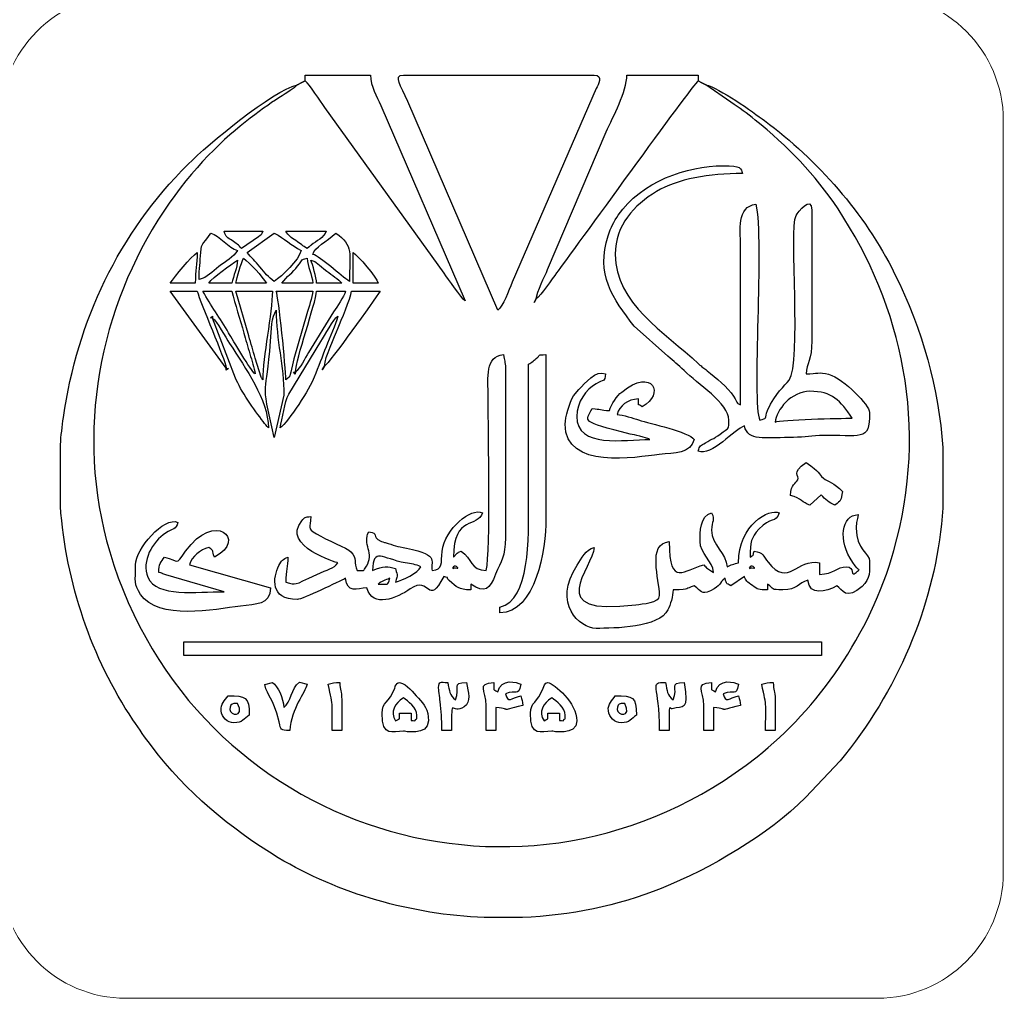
# Model space of a CAD drawing. Header units: millimetres. Extents: x -591 to 604, y 170 to 320.
# Drawn here: x 555.55 to 604.37, y 170.47 to 219.02 of the extents above; entities that cross this region are included whole.
import ezdxf

# ---------------------------------------------------------------- set-up
doc = ezdxf.new("R2010")
doc.units = ezdxf.units.MM
doc.header["$MEASUREMENT"] = 0
doc.layers.add('Layer 1', color=7, linetype='Continuous')

msp = doc.modelspace()

# ---------------------------------------------------------------- linework, layer by layer
at = {"layer": 'Layer 1', "color": 250, "lineweight": 18}
msp.add_open_spline([(560.8292, 220.2725), (560.8292, 220.2725), (598.1166, 220.2725), (598.1166, 220.2725), (601.5625, 220.2725), (604.3729, 217.4621), (604.3729, 214.0162), (604.3729, 214.0162), (604.3729, 176.7288), (604.3729, 176.7288), (604.3729, 173.2829), (601.5625, 170.4725), (598.1166, 170.4725), (598.1166, 170.4725), (560.8292, 170.4725), (560.8292, 170.4725), (557.3833, 170.4725), (554.5729, 173.2829), (554.5729, 176.7288), (554.5729, 176.7288), (554.5729, 214.0162), (554.5729, 214.0162), (554.5729, 217.4621), (557.3833, 220.2725), (560.8292, 220.2725)], degree=3, knots=[0, 0, 0, 0, 0.125, 0.125, 0.125, 0.25, 0.25, 0.25, 0.375, 0.375, 0.375, 0.5, 0.5, 0.5, 0.625, 0.625, 0.625, 0.75, 0.75, 0.75, 0.875, 0.875, 0.875, 1, 1, 1, 1], dxfattribs=at)
at = {"layer": 'Layer 1', "color": 240}
for points, knots in [([(589.6086, 215.7875), (589.6086, 215.7875), (590.8517, 214.927), (590.8517, 214.927), (591.3052, 214.6247), (591.6274, 214.3902), (592.0645, 214.0364), (593.6564, 212.7483), (595.0343, 211.3385), (596.1687, 209.6301), (599.3679, 204.8115), (600.6842, 198.8305), (598.9401, 192.6866), (597.7464, 188.4813), (595.1604, 184.838), (592.15, 182.4562), (580.7688, 173.4512), (564.1576, 178.6985), (560.0269, 192.6121), (558.256, 198.577), (559.5464, 204.754), (562.7008, 209.5151), (565.585, 213.8681), (569.0318, 215.3707), (569.3371, 215.7875), (568.0893, 215.4968), (564.9263, 212.8586), (563.9108, 211.8432), (560.4588, 208.3916), (558.4269, 204.1153), (557.7241, 199.2881), (557.6586, 198.8392), (557.6096, 198.3872), (557.5759, 197.9331), (557.5759, 197.9331), (557.5759, 194.8858), (557.5759, 194.8858), (557.8508, 191.0946), (559.1288, 187.3401), (561.171, 184.2897), (561.5116, 183.781), (561.7595, 183.4306), (562.1237, 182.9477), (563.7836, 180.7463), (566.0312, 178.86), (568.3861, 177.4489), (571.4029, 175.6412), (574.9899, 174.6299), (578.6087, 174.4793), (578.6087, 174.4793), (580.5016, 174.4793), (580.5016, 174.4793), (582.8773, 174.5787), (585.2263, 175.0554), (587.3957, 175.9271), (589.8467, 176.9121), (592.6903, 178.581), (594.5588, 180.4297), (594.5588, 180.4297), (596.2738, 182.2528), (596.2738, 182.2528), (596.4527, 182.4643), (596.6271, 182.6916), (596.781, 182.8928), (599.5437, 186.5041), (601.0745, 190.5925), (601.3699, 194.7787), (601.3699, 194.7787), (601.3699, 197.7939), (601.3699, 197.7939), (601.1652, 200.7065), (600.3689, 203.6224), (598.9794, 206.4167), (597.4627, 209.4669), (595.1818, 212.0047), (592.5182, 214.0118), (591.9522, 214.4384), (590.263, 215.6351), (589.6086, 215.7875)], [0, 0, 0, 0, 0.0384615, 0.0384615, 0.0384615, 0.0769231, 0.0769231, 0.0769231, 0.1153846, 0.1153846, 0.1153846, 0.1538462, 0.1538462, 0.1538462, 0.1923077, 0.1923077, 0.1923077, 0.2307692, 0.2307692, 0.2307692, 0.2692308, 0.2692308, 0.2692308, 0.3076923, 0.3076923, 0.3076923, 0.3461538, 0.3461538, 0.3461538, 0.3846154, 0.3846154, 0.3846154, 0.4230769, 0.4230769, 0.4230769, 0.4615385, 0.4615385, 0.4615385, 0.5, 0.5, 0.5, 0.5384615, 0.5384615, 0.5384615, 0.5769231, 0.5769231, 0.5769231, 0.6153846, 0.6153846, 0.6153846, 0.6538462, 0.6538462, 0.6538462, 0.6923077, 0.6923077, 0.6923077, 0.7307692, 0.7307692, 0.7307692, 0.7692308, 0.7692308, 0.7692308, 0.8076923, 0.8076923, 0.8076923, 0.8461538, 0.8461538, 0.8461538, 0.8846154, 0.8846154, 0.8846154, 0.9230769, 0.9230769, 0.9230769, 0.9615385, 0.9615385, 0.9615385, 1, 1, 1, 1]), ([(569.5283, 215.8831), (569.5283, 215.8831), (569.3371, 215.7875), (569.3371, 215.7875), (569.3371, 215.7875), (569.5283, 215.8831), (569.5283, 215.8831)], [0, 0, 0, 0, 0.5, 0.5, 0.5, 1, 1, 1, 1]), ([(569.7196, 215.9787), (569.7196, 215.9787), (569.5283, 215.8831), (569.5283, 215.8831), (569.5283, 215.8831), (569.7196, 215.9787), (569.7196, 215.9787)], [0, 0, 0, 0, 0.5, 0.5, 0.5, 1, 1, 1, 1]), ([(569.7196, 215.9787), (569.9502, 215.8096), (570.4702, 214.9777), (570.7027, 214.667), (570.7027, 214.667), (576.6232, 206.4356), (576.6232, 206.4356), (576.7936, 206.1854), (577.4925, 205.1977), (577.6561, 205.078), (577.6561, 205.078), (573.4753, 214.7622), (573.4753, 214.7622), (573.2812, 215.2163), (572.9706, 215.7037), (572.9706, 216.2656), (572.9706, 216.2656), (569.7196, 216.2656), (569.7196, 216.2656), (569.7196, 216.2656), (569.7196, 215.9787), (569.7196, 215.9787)], [0, 0, 0, 0, 0.1428571, 0.1428571, 0.1428571, 0.2857143, 0.2857143, 0.2857143, 0.4285714, 0.4285714, 0.4285714, 0.5714286, 0.5714286, 0.5714286, 0.7142857, 0.7142857, 0.7142857, 0.8571429, 0.8571429, 0.8571429, 1, 1, 1, 1]), ([(579.2816, 204.5999), (579.5687, 204.8104), (579.8157, 205.5724), (579.9919, 205.9932), (579.9919, 205.9932), (584.1667, 215.5944), (584.1667, 215.5944), (584.2563, 215.7854), (584.5591, 216.2656), (584.0625, 216.2656), (584.0625, 216.2656), (574.5963, 216.2656), (574.5963, 216.2656), (574.0735, 216.2656), (574.4796, 215.7359), (574.8138, 214.9534), (574.8138, 214.9534), (579.2816, 204.5999), (579.2816, 204.5999)], [0, 0, 0, 0, 0.1666667, 0.1666667, 0.1666667, 0.3333333, 0.3333333, 0.3333333, 0.5, 0.5, 0.5, 0.6666667, 0.6666667, 0.6666667, 0.8333333, 0.8333333, 0.8333333, 1, 1, 1, 1]), ([(581.194, 205.1736), (581.4156, 205.322), (581.9902, 206.1717), (582.205, 206.4575), (582.9037, 207.3873), (588.9305, 215.7622), (589.2261, 215.9787), (589.2261, 215.9787), (589.2261, 216.2656), (589.2261, 216.2656), (589.2261, 216.2656), (585.6881, 216.2656), (585.6881, 216.2656), (585.6881, 215.4549), (584.9991, 214.202), (584.669, 213.46), (584.669, 213.46), (581.7541, 206.6215), (581.7541, 206.6215), (581.6212, 206.2995), (581.224, 205.5346), (581.194, 205.1736)], [0, 0, 0, 0, 0.1428571, 0.1428571, 0.1428571, 0.2857143, 0.2857143, 0.2857143, 0.4285714, 0.4285714, 0.4285714, 0.5714286, 0.5714286, 0.5714286, 0.7142857, 0.7142857, 0.7142857, 0.8571429, 0.8571429, 0.8571429, 1, 1, 1, 1]), ([(589.4174, 215.8831), (589.4174, 215.8831), (589.2261, 215.9787), (589.2261, 215.9787), (589.2261, 215.9787), (589.4174, 215.8831), (589.4174, 215.8831)], [0, 0, 0, 0, 0.5, 0.5, 0.5, 1, 1, 1, 1]), ([(589.6086, 215.7875), (589.6086, 215.7875), (589.4174, 215.8831), (589.4174, 215.8831), (589.4174, 215.8831), (589.6086, 215.7875), (589.6086, 215.7875)], [0, 0, 0, 0, 0.5, 0.5, 0.5, 1, 1, 1, 1]), ([(590.756, 199.1495), (590.756, 198.686), (590.741, 198.7803), (590.4767, 198.5682), (590.0403, 198.2179), (589.934, 198.2425), (589.5834, 198.0272), (589.3701, 197.8963), (589.2963, 197.8824), (589.2261, 197.6195), (589.8836, 197.3155), (591.0517, 198.7373), (591.5209, 198.8626), (591.7028, 198.0823), (592.5482, 198.2929), (593.7205, 198.2886), (594.3836, 198.2862), (594.7131, 198.3716), (595.2471, 198.3877), (597.3328, 198.4501), (597.7364, 198.0229), (597.7364, 199.5319), (597.7364, 199.889), (596.4728, 201.2026), (595.7039, 201.4268), (595.2175, 201.5686), (595.1521, 201.4443), (594.5808, 201.4443), (594.6242, 201.9662), (594.8677, 202.1736), (594.8677, 203.07), (594.8677, 203.07), (594.8677, 209.5721), (594.8677, 209.5721), (594.8677, 210.3439), (594.1635, 209.4628), (594.0864, 209.3017), (593.7469, 208.5923), (594.363, 201.9926), (593.7411, 201.1368), (593.5056, 200.8128), (593.0721, 200.5596), (592.6739, 199.622), (592.502, 199.2171), (592.6838, 199.2558), (592.286, 199.1495), (591.8744, 200.0073), (592.5002, 208.1185), (592.0947, 209.8589), (591.1349, 209.7791), (591.3294, 208.4296), (591.3297, 207.9466), (591.3297, 207.9466), (591.3297, 199.9144), (591.3297, 199.9144), (591.1248, 199.9971), (591.2418, 199.9253), (590.9842, 200.3339), (590.6935, 200.7949), (590.0948, 201.2529), (589.6746, 201.606), (589.4811, 201.7687), (589.4428, 201.7644), (589.2492, 201.9456), (587.5456, 203.5403), (585.1144, 204.921), (585.1144, 207.3728), (585.1144, 208.8435), (586.0426, 209.8092), (587.1611, 210.4897), (588.2008, 211.1222), (589.7764, 211.389), (591.4254, 211.389), (591.3568, 211.6456), (591.3755, 211.7715), (590.4692, 211.7715), (588.6711, 211.7715), (586.3887, 210.9647), (585.2651, 209.3259), (585.0345, 208.9895), (584.9036, 208.7163), (584.763, 208.2981), (584.1295, 206.4133), (584.9884, 205.1585), (586.055, 203.8192), (586.055, 203.8192), (587.7202, 202.329), (587.7202, 202.329), (588.0266, 202.0369), (588.2293, 201.9192), (588.5322, 201.6111), (589.1708, 200.962), (590.756, 199.9869), (590.756, 199.1495)], [0, 0, 0, 0, 0.0322581, 0.0322581, 0.0322581, 0.0645161, 0.0645161, 0.0645161, 0.0967742, 0.0967742, 0.0967742, 0.1290323, 0.1290323, 0.1290323, 0.1612903, 0.1612903, 0.1612903, 0.1935484, 0.1935484, 0.1935484, 0.2258065, 0.2258065, 0.2258065, 0.2580645, 0.2580645, 0.2580645, 0.2903226, 0.2903226, 0.2903226, 0.3225806, 0.3225806, 0.3225806, 0.3548387, 0.3548387, 0.3548387, 0.3870968, 0.3870968, 0.3870968, 0.4193548, 0.4193548, 0.4193548, 0.4516129, 0.4516129, 0.4516129, 0.483871, 0.483871, 0.483871, 0.516129, 0.516129, 0.516129, 0.5483871, 0.5483871, 0.5483871, 0.5806452, 0.5806452, 0.5806452, 0.6129032, 0.6129032, 0.6129032, 0.6451613, 0.6451613, 0.6451613, 0.6774194, 0.6774194, 0.6774194, 0.7096774, 0.7096774, 0.7096774, 0.7419355, 0.7419355, 0.7419355, 0.7741935, 0.7741935, 0.7741935, 0.8064516, 0.8064516, 0.8064516, 0.8387097, 0.8387097, 0.8387097, 0.8709677, 0.8709677, 0.8709677, 0.9032258, 0.9032258, 0.9032258, 0.9354839, 0.9354839, 0.9354839, 0.9677419, 0.9677419, 0.9677419, 1, 1, 1, 1]), ([(566.5642, 207.6597), (566.5642, 207.6597), (567.414, 208.2442), (567.414, 208.2442), (567.5573, 208.3789), (567.5375, 208.3037), (567.616, 208.5203), (567.616, 208.5203), (565.7036, 208.5203), (565.7036, 208.5203), (565.7884, 208.2024), (565.8634, 208.2212), (566.0983, 208.0546), (566.2777, 207.9275), (566.4404, 207.8285), (566.5642, 207.6597)], [0, 0, 0, 0, 0.2, 0.2, 0.2, 0.4, 0.4, 0.4, 0.6, 0.6, 0.6, 0.8, 0.8, 0.8, 1, 1, 1, 1]), ([(569.8152, 207.6597), (569.8152, 207.6597), (569.9179, 207.7482), (569.9179, 207.7482), (569.9328, 207.7606), (570.0014, 207.8186), (570.022, 207.8355), (570.2782, 208.0437), (570.6527, 208.1922), (570.7714, 208.5203), (570.7714, 208.5203), (568.7634, 208.5203), (568.7634, 208.5203), (568.9153, 208.2935), (569.0178, 208.2195), (569.2594, 208.0602), (569.4908, 207.9077), (569.6163, 207.7928), (569.8152, 207.6597)], [0, 0, 0, 0, 0.1666667, 0.1666667, 0.1666667, 0.3333333, 0.3333333, 0.3333333, 0.5, 0.5, 0.5, 0.6666667, 0.6666667, 0.6666667, 0.8333333, 0.8333333, 0.8333333, 1, 1, 1, 1]), ([(564.4605, 206.1298), (564.8675, 206.2246), (565.1042, 206.5187), (565.4437, 206.7721), (565.7833, 207.0254), (566.1565, 207.2409), (566.3729, 207.5641), (565.9133, 207.6869), (565.4937, 208.302), (565.0343, 208.4246), (564.5788, 207.7447), (564.603, 208.0277), (564.5524, 207.4723), (564.5083, 206.9869), (564.4605, 206.6771), (564.4605, 206.1298)], [0, 0, 0, 0, 0.2, 0.2, 0.2, 0.4, 0.4, 0.4, 0.6, 0.6, 0.6, 0.8, 0.8, 0.8, 1, 1, 1, 1]), ([(566.8511, 207.4685), (567.0452, 207.1785), (567.2475, 207.0596), (567.48, 206.7588), (567.7187, 206.4499), (567.887, 206.2368), (568.1897, 206.0342), (568.5705, 206.2891), (569.401, 207.0875), (569.5283, 207.5641), (569.0099, 207.8384), (568.7081, 208.1505), (568.1897, 208.4246), (568.1897, 208.4246), (566.8511, 207.4685), (566.8511, 207.4685)], [0, 0, 0, 0, 0.2, 0.2, 0.2, 0.4, 0.4, 0.4, 0.6, 0.6, 0.6, 0.8, 0.8, 0.8, 1, 1, 1, 1]), ([(570.1021, 207.3728), (570.4744, 207.2734), (571.5168, 206.3035), (571.9188, 206.0342), (571.9188, 207.4135), (572.1347, 207.832), (571.2495, 208.4246), (570.7571, 207.9967), (570.2, 207.7394), (570.1021, 207.3728)], [0, 0, 0, 0, 0.3333333, 0.3333333, 0.3333333, 0.6666667, 0.6666667, 0.6666667, 1, 1, 1, 1]), ([(563.0263, 205.9386), (563.0263, 205.9386), (564.2693, 205.9386), (564.2693, 205.9386), (564.2693, 206.6073), (564.3649, 206.8528), (564.3649, 207.4685), (564.0453, 207.2546), (563.2566, 206.2827), (563.0263, 205.9386)], [0, 0, 0, 0, 0.3333333, 0.3333333, 0.3333333, 0.6666667, 0.6666667, 0.6666667, 1, 1, 1, 1]), ([(564.9386, 205.9386), (564.9386, 205.9386), (566.086, 205.9386), (566.086, 205.9386), (566.1702, 206.2995), (566.3438, 206.7367), (566.3729, 207.086), (566.0141, 206.8458), (565.1593, 206.2679), (564.9386, 205.9386)], [0, 0, 0, 0, 0.3333333, 0.3333333, 0.3333333, 0.6666667, 0.6666667, 0.6666667, 1, 1, 1, 1]), ([(566.2773, 205.9386), (566.2773, 205.9386), (567.8072, 205.9386), (567.8072, 205.9386), (567.5827, 206.2737), (566.9956, 206.9568), (566.6598, 207.1816), (566.5315, 206.9145), (566.353, 206.2634), (566.2773, 205.9386)], [0, 0, 0, 0, 0.3333333, 0.3333333, 0.3333333, 0.6666667, 0.6666667, 0.6666667, 1, 1, 1, 1]), ([(568.5722, 205.9386), (568.5722, 205.9386), (570.1021, 205.9386), (570.1021, 205.9386), (570.0607, 206.4354), (569.853, 206.7277), (569.8152, 207.1816), (569.4852, 207.0935), (569.6474, 207.1722), (569.3506, 206.7857), (569.105, 206.466), (568.8007, 206.2798), (568.5722, 205.9386)], [0, 0, 0, 0, 0.25, 0.25, 0.25, 0.5, 0.5, 0.5, 0.75, 0.75, 0.75, 1, 1, 1, 1]), ([(570.2934, 205.9386), (570.2934, 205.9386), (571.5363, 205.9386), (571.5363, 205.9386), (571.3888, 206.1402), (571.0334, 206.3614), (570.7979, 206.5388), (570.3521, 206.8747), (570.3151, 207.0037), (570.0065, 207.086), (570.0967, 206.8979), (570.2714, 206.2025), (570.2934, 205.9386)], [0, 0, 0, 0, 0.25, 0.25, 0.25, 0.5, 0.5, 0.5, 0.75, 0.75, 0.75, 1, 1, 1, 1]), ([(572.1101, 205.9386), (572.1101, 205.9386), (573.3531, 205.9386), (573.3531, 205.9386), (573.268, 206.2573), (572.3319, 207.306), (572.1101, 207.4685), (572.1101, 207.4685), (572.1101, 205.9386), (572.1101, 205.9386)], [0, 0, 0, 0, 0.3333333, 0.3333333, 0.3333333, 0.6666667, 0.6666667, 0.6666667, 1, 1, 1, 1]), ([(565.7992, 201.7313), (565.7584, 202.2214), (564.5091, 204.9372), (564.3649, 205.556), (564.3649, 205.556), (563.0263, 205.556), (563.0263, 205.556), (563.0263, 205.556), (565.7992, 201.7313), (565.7992, 201.7313)], [0, 0, 0, 0, 0.3333333, 0.3333333, 0.3333333, 0.6666667, 0.6666667, 0.6666667, 1, 1, 1, 1]), ([(567.2335, 201.4443), (567.2082, 201.748), (567.0728, 202.113), (566.9799, 202.4338), (566.8716, 202.8078), (566.7684, 203.1603), (566.6806, 203.4731), (566.4825, 204.1783), (566.2441, 204.8774), (566.086, 205.556), (566.086, 205.556), (564.6518, 205.556), (564.6518, 205.556), (565.0382, 204.8256), (565.4935, 204.2096), (565.9257, 203.4833), (566.131, 203.1382), (567.0357, 201.5892), (567.2335, 201.4443)], [0, 0, 0, 0, 0.1666667, 0.1666667, 0.1666667, 0.3333333, 0.3333333, 0.3333333, 0.5, 0.5, 0.5, 0.6666667, 0.6666667, 0.6666667, 0.8333333, 0.8333333, 0.8333333, 1, 1, 1, 1]), ([(567.616, 201.1576), (567.616, 202.2683), (568.094, 204.4569), (568.094, 205.556), (568.094, 205.556), (566.2773, 205.556), (566.2773, 205.556), (566.2773, 205.556), (566.9259, 203.3361), (566.9259, 203.3361), (567.041, 202.9262), (567.1295, 202.6169), (567.2447, 202.2206), (567.2447, 202.2206), (567.5462, 201.2789), (567.5462, 201.2789), (567.5544, 201.2624), (567.574, 201.231), (567.5808, 201.218), (567.5877, 201.2049), (567.6026, 201.1766), (567.616, 201.1576)], [0, 0, 0, 0, 0.1428571, 0.1428571, 0.1428571, 0.2857143, 0.2857143, 0.2857143, 0.4285714, 0.4285714, 0.4285714, 0.5714286, 0.5714286, 0.5714286, 0.7142857, 0.7142857, 0.7142857, 0.8571429, 0.8571429, 0.8571429, 1, 1, 1, 1]), ([(568.7634, 201.1576), (569.0617, 201.376), (568.9147, 201.2874), (569.1666, 202.1886), (569.1666, 202.1886), (569.8039, 204.4198), (569.8039, 204.4198), (569.8985, 204.7439), (570.0748, 205.229), (570.1021, 205.556), (570.1021, 205.556), (568.2853, 205.556), (568.2853, 205.556), (568.4034, 205.31), (568.7634, 201.713), (568.7634, 201.1576)], [0, 0, 0, 0, 0.2, 0.2, 0.2, 0.4, 0.4, 0.4, 0.6, 0.6, 0.6, 0.8, 0.8, 0.8, 1, 1, 1, 1]), ([(569.2415, 201.5399), (569.4759, 201.7117), (569.7085, 202.2235), (569.8923, 202.5148), (569.8923, 202.5148), (571.1353, 204.5228), (571.1353, 204.5228), (571.319, 204.8145), (571.6399, 205.2278), (571.7276, 205.556), (571.7276, 205.556), (570.2934, 205.556), (570.2934, 205.556), (570.2408, 204.924), (569.2553, 202.1594), (569.2415, 201.5399)], [0, 0, 0, 0, 0.2, 0.2, 0.2, 0.4, 0.4, 0.4, 0.6, 0.6, 0.6, 0.8, 0.8, 0.8, 1, 1, 1, 1]), ([(570.6758, 201.8269), (570.9455, 202.0074), (573.1224, 205.0687), (573.4489, 205.556), (573.4489, 205.556), (572.0145, 205.556), (572.0145, 205.556), (571.982, 205.1663), (571.5025, 204.085), (571.3589, 203.7256), (571.1777, 203.2723), (570.7144, 202.2902), (570.6758, 201.8269)], [0, 0, 0, 0, 0.25, 0.25, 0.25, 0.5, 0.5, 0.5, 0.75, 0.75, 0.75, 1, 1, 1, 1]), ([(581.194, 205.1736), (581.194, 205.1736), (581.084, 204.9872), (581.084, 204.9872), (581.084, 204.9872), (581.194, 205.1736), (581.194, 205.1736)], [0, 0, 0, 0, 0.5, 0.5, 0.5, 1, 1, 1, 1]), ([(568.1897, 198.2889), (568.1897, 198.2889), (568.6678, 200.3925), (568.6678, 200.3925), (568.6678, 201.8315), (568.2853, 203.1305), (568.2853, 204.5999), (568.0604, 204.2761), (568.0395, 203.6323), (568.0018, 203.0666), (567.8087, 200.1816), (567.4616, 201.4142), (568.1897, 198.2889)], [0, 0, 0, 0, 0.25, 0.25, 0.25, 0.5, 0.5, 0.5, 0.75, 0.75, 0.75, 1, 1, 1, 1]), ([(565.1299, 204.2174), (565.1299, 204.2174), (565.1299, 204.313), (565.1299, 204.313), (565.1299, 204.313), (565.0183, 204.2333), (565.0183, 204.2333), (565.0183, 204.2333), (565.1299, 204.2174), (565.1299, 204.2174)], [0, 0, 0, 0, 0.3333333, 0.3333333, 0.3333333, 0.6666667, 0.6666667, 0.6666667, 1, 1, 1, 1]), ([(565.1299, 204.2174), (565.1299, 204.2174), (566.2624, 201.2383), (566.2624, 201.2383), (566.5034, 200.6315), (567.2056, 199.6434), (567.6415, 199.0793), (567.7354, 198.9581), (567.8182, 198.8644), (567.9028, 198.767), (567.8711, 200.1936), (566.7738, 201.7132), (565.9717, 202.9556), (565.772, 203.2649), (565.3592, 204.0493), (565.1299, 204.2174)], [0, 0, 0, 0, 0.2, 0.2, 0.2, 0.4, 0.4, 0.4, 0.6, 0.6, 0.6, 0.8, 0.8, 0.8, 1, 1, 1, 1]), ([(568.4766, 198.767), (568.908, 199.0832), (569.949, 200.7167), (570.1707, 201.2802), (570.3823, 201.8177), (570.5751, 202.2804), (570.7603, 202.7942), (570.9314, 203.2696), (571.2384, 203.8549), (571.3451, 204.313), (571.1153, 204.1446), (570.7035, 203.361), (570.5033, 203.0513), (570.5033, 203.0513), (568.9045, 200.4426), (568.9045, 200.4426), (568.7073, 200.027), (568.5882, 199.2466), (568.4766, 198.767)], [0, 0, 0, 0, 0.1666667, 0.1666667, 0.1666667, 0.3333333, 0.3333333, 0.3333333, 0.5, 0.5, 0.5, 0.6666667, 0.6666667, 0.6666667, 0.8333333, 0.8333333, 0.8333333, 1, 1, 1, 1]), ([(578.7079, 191.6911), (577.9415, 191.7081), (577.9967, 192.2912), (577.4649, 192.6473), (577.2908, 192.6007), (577.368, 192.6274), (577.2703, 192.5549), (577.2703, 192.5549), (577.0824, 192.3605), (577.0824, 192.3605), (577.0824, 194.4652), (578.3095, 193.7842), (578.5167, 194.5597), (577.9532, 194.8202), (576.6608, 193.7889), (576.5219, 192.6339), (576.4537, 192.0663), (576.5842, 191.7371), (576.0306, 191.6911), (575.8678, 192.0852), (576.5304, 192.461), (574.7472, 192.7982), (574.2762, 192.8871), (574.1148, 192.9497), (573.6886, 193.0783), (573.6835, 193.0798), (573.4815, 193.1421), (573.4709, 193.1475), (572.9776, 193.3959), (573.4345, 193.5423), (572.8752, 193.6035), (572.5476, 193.0205), (573.1822, 192.5368), (572.7604, 191.9039), (572.5796, 191.6326), (572.7126, 191.7002), (572.3014, 191.6911), (572.1134, 192.0829), (572.3213, 192.295), (571.9914, 192.6241), (571.805, 192.8101), (570.7862, 193.2026), (570.2917, 193.5086), (569.767, 193.8335), (569.9931, 193.7706), (570.0065, 194.3685), (569.6827, 194.3415), (569.732, 194.3611), (569.5562, 194.1493), (568.5183, 192.8975), (571.3183, 192.0757), (571.3451, 192.0736), (571.1359, 191.7879), (570.849, 191.752), (570.2959, 191.4971), (569.0547, 190.9253), (569.3505, 190.9806), (568.7634, 191.1174), (568.7634, 191.6979), (568.8591, 191.8835), (568.8591, 192.3605), (568.6293, 192.2389), (568.5504, 192.2046), (568.4199, 191.9387), (568.1249, 191.3373), (567.9608, 190.2567), (569.3371, 190.2567), (569.5748, 190.2567), (571.4251, 191.1485), (571.7276, 191.3085), (571.7894, 190.5655), (572.3026, 190.7908), (572.7794, 190.8304), (573.0551, 189.798), (574.2936, 190.3298), (574.9396, 190.779), (575.9524, 191.4832), (575.7728, 189.8329), (576.6043, 191.4041), (576.9728, 191.2708), (576.6263, 191.422), (576.8777, 191.1994), (577.2487, 190.8709), (577.3321, 190.7348), (577.943, 190.7348), (577.943, 190.7348), (577.943, 191.0216), (577.943, 191.0216), (578.6633, 190.5391), (578.8714, 190.7447), (579.1736, 191.5121), (579.4347, 192.1752), (579.6641, 192.3724), (579.6641, 193.3166), (579.6641, 193.3166), (579.6641, 201.7313), (579.6641, 201.7313), (579.6641, 202.061), (579.5934, 202.1015), (579.5685, 202.4006), (578.6403, 202.3234), (578.8034, 201.2883), (578.8035, 200.2969), (578.8037, 198.4505), (578.9429, 192.6997), (578.7079, 191.6911)], [0, 0, 0, 0, 0.0285714, 0.0285714, 0.0285714, 0.0571429, 0.0571429, 0.0571429, 0.0857143, 0.0857143, 0.0857143, 0.1142857, 0.1142857, 0.1142857, 0.1428571, 0.1428571, 0.1428571, 0.1714286, 0.1714286, 0.1714286, 0.2, 0.2, 0.2, 0.2285714, 0.2285714, 0.2285714, 0.2571429, 0.2571429, 0.2571429, 0.2857143, 0.2857143, 0.2857143, 0.3142857, 0.3142857, 0.3142857, 0.3428571, 0.3428571, 0.3428571, 0.3714286, 0.3714286, 0.3714286, 0.4, 0.4, 0.4, 0.4285714, 0.4285714, 0.4285714, 0.4571429, 0.4571429, 0.4571429, 0.4857143, 0.4857143, 0.4857143, 0.5142857, 0.5142857, 0.5142857, 0.5428571, 0.5428571, 0.5428571, 0.5714286, 0.5714286, 0.5714286, 0.6, 0.6, 0.6, 0.6285714, 0.6285714, 0.6285714, 0.6571429, 0.6571429, 0.6571429, 0.6857143, 0.6857143, 0.6857143, 0.7142857, 0.7142857, 0.7142857, 0.7428571, 0.7428571, 0.7428571, 0.7714286, 0.7714286, 0.7714286, 0.8, 0.8, 0.8, 0.8285714, 0.8285714, 0.8285714, 0.8571429, 0.8571429, 0.8571429, 0.8857143, 0.8857143, 0.8857143, 0.9142857, 0.9142857, 0.9142857, 0.9428571, 0.9428571, 0.9428571, 0.9714286, 0.9714286, 0.9714286, 1, 1, 1, 1]), ([(580.8115, 201.9225), (580.8115, 199.6913), (580.8115, 197.4602), (580.8115, 195.2291), (580.8115, 193.2472), (580.8967, 190.2283), (579.3773, 189.8742), (579.3773, 189.8742), (579.3773, 189.5873), (579.3773, 189.5873), (581.1528, 189.5873), (581.6721, 192.7273), (581.6721, 194.2728), (581.6721, 194.2728), (581.6721, 202.4006), (581.6721, 202.4006), (581.2106, 202.3903), (581.4296, 202.3958), (581.1936, 202.2096), (581.1918, 202.2082), (581.114, 202.1342), (581.0396, 202.077), (580.9344, 201.9959), (580.8946, 201.978), (580.8115, 201.9225)], [0, 0, 0, 0, 0.125, 0.125, 0.125, 0.25, 0.25, 0.25, 0.375, 0.375, 0.375, 0.5, 0.5, 0.5, 0.625, 0.625, 0.625, 0.75, 0.75, 0.75, 0.875, 0.875, 0.875, 1, 1, 1, 1]), ([(565.7992, 201.7313), (565.7992, 201.7313), (565.7992, 201.6357), (565.7992, 201.6357), (565.7992, 201.6357), (565.9108, 201.7154), (565.9108, 201.7154), (565.9108, 201.7154), (565.7992, 201.7313), (565.7992, 201.7313)], [0, 0, 0, 0, 0.3333333, 0.3333333, 0.3333333, 0.6666667, 0.6666667, 0.6666667, 1, 1, 1, 1]), ([(570.6758, 201.8269), (570.6758, 201.8269), (570.5658, 201.6403), (570.5658, 201.6403), (570.5658, 201.6403), (570.6758, 201.8269), (570.6758, 201.8269)], [0, 0, 0, 0, 0.5, 0.5, 0.5, 1, 1, 1, 1]), ([(582.6282, 198.9582), (582.6282, 196.6664), (586.1497, 197.32), (587.2968, 197.4452), (588.0581, 197.5285), (588.8474, 197.4916), (589.0349, 198.1932), (588.7614, 198.5665), (586.8438, 198.9844), (586.2736, 199.1612), (586.0211, 199.2396), (585.499, 199.4123), (585.21, 199.4363), (585.3231, 199.86), (585.7195, 200.1892), (586.2618, 200.2013), (586.2989, 199.7572), (586.1594, 200.0341), (586.4532, 199.8187), (587.5952, 200.4232), (586.9828, 201.7947), (585.4383, 200.5468), (585.2055, 200.359), (584.9006, 199.9412), (584.8277, 199.6275), (584.347, 199.6275), (584.3995, 199.7136), (583.967, 199.7232), (583.6232, 199.0736), (583.3384, 199.101), (585.8576, 198.4583), (585.9947, 198.4234), (586.1153, 198.4107), (586.3368, 198.3638), (586.3368, 198.3638), (586.772, 198.2252), (586.772, 198.2252), (586.7861, 198.2191), (586.8155, 198.206), (586.8357, 198.1932), (585.541, 198.1932), (583.202, 197.7294), (583.202, 199.3407), (583.202, 200.0393), (583.6729, 200.6754), (584.1635, 200.961), (584.5371, 201.1785), (584.5898, 201.0188), (584.6363, 201.4443), (584.149, 201.6698), (583.6167, 200.9689), (583.305, 200.6721), (583.305, 200.6721), (583.0456, 200.3578), (583.0456, 200.3578), (582.8266, 200.0085), (582.6282, 199.2962), (582.6282, 198.9582)], [0, 0, 0, 0, 0.0526316, 0.0526316, 0.0526316, 0.1052632, 0.1052632, 0.1052632, 0.1578947, 0.1578947, 0.1578947, 0.2105263, 0.2105263, 0.2105263, 0.2631579, 0.2631579, 0.2631579, 0.3157895, 0.3157895, 0.3157895, 0.3684211, 0.3684211, 0.3684211, 0.4210526, 0.4210526, 0.4210526, 0.4736842, 0.4736842, 0.4736842, 0.5263158, 0.5263158, 0.5263158, 0.5789474, 0.5789474, 0.5789474, 0.6315789, 0.6315789, 0.6315789, 0.6842105, 0.6842105, 0.6842105, 0.7368421, 0.7368421, 0.7368421, 0.7894737, 0.7894737, 0.7894737, 0.8421053, 0.8421053, 0.8421053, 0.8947368, 0.8947368, 0.8947368, 0.9473684, 0.9473684, 0.9473684, 1, 1, 1, 1]), ([(569.2415, 201.5399), (569.2415, 201.5399), (569.1459, 201.5399), (569.1459, 201.5399), (569.1459, 201.5399), (569.2256, 201.4285), (569.2256, 201.4285), (569.2256, 201.4285), (569.2415, 201.5399), (569.2415, 201.5399)], [0, 0, 0, 0, 0.3333333, 0.3333333, 0.3333333, 0.6666667, 0.6666667, 0.6666667, 1, 1, 1, 1]), ([(593.0509, 199.0538), (593.1003, 199.6482), (593.842, 200.5839), (594.772, 200.5839), (595.8821, 200.5839), (596.2813, 200.1327), (596.8757, 199.245), (596.2883, 199.245), (593.3239, 199.185), (593.0509, 199.0538)], [0, 0, 0, 0, 0.3333333, 0.3333333, 0.3333333, 0.6666667, 0.6666667, 0.6666667, 1, 1, 1, 1]), ([(593.8158, 195.4203), (594.3692, 195.2913), (594.3856, 195.0453), (594.772, 194.9422), (594.772, 194.9422), (595.3279, 195.4389), (595.3279, 195.4389), (595.5553, 195.2381), (595.7063, 195.0245), (596.0151, 194.9422), (596.3416, 195.1608), (596.2955, 195.1736), (596.3975, 195.6115), (595.9742, 196.0577), (595.666, 196.087), (595.4402, 196.2797), (595.1635, 196.5154), (595.3261, 196.5467), (594.5808, 197.0458), (593.7874, 196.5145), (594.2959, 196.4234), (594.1733, 196.1833), (594.0814, 196.0038), (593.8287, 195.9937), (593.8158, 195.4203)], [0, 0, 0, 0, 0.125, 0.125, 0.125, 0.25, 0.25, 0.25, 0.375, 0.375, 0.375, 0.5, 0.5, 0.5, 0.625, 0.625, 0.625, 0.75, 0.75, 0.75, 0.875, 0.875, 0.875, 1, 1, 1, 1]), ([(561.305, 191.978), (561.305, 191.1362), (561.2014, 191.0412), (561.5558, 190.5075), (562.4185, 189.2086), (565.2465, 189.7564), (566.5099, 189.9285), (567.3067, 190.037), (567.9792, 189.971), (567.9985, 190.8304), (567.9985, 190.8304), (563.9825, 191.978), (563.9825, 191.978), (564.0923, 192.3894), (564.5289, 192.7291), (564.9386, 192.8385), (565.2545, 192.6071), (565.0459, 192.7344), (565.2255, 192.3605), (566.8735, 193.2325), (565.215, 194.6894), (563.7908, 192.6476), (563.2581, 191.8841), (563.4999, 192.1833), (562.7393, 192.3605), (562.5649, 192.0998), (562.4624, 192.0409), (562.4524, 191.5955), (562.8074, 191.5127), (562.4825, 191.5742), (562.8092, 191.474), (562.8092, 191.474), (565.7036, 190.6392), (565.7036, 190.6392), (564.3306, 190.6392), (562.3525, 190.359), (561.9227, 191.3551), (561.5769, 192.1563), (562.1529, 193.1319), (562.7935, 193.5492), (563.1471, 193.7795), (563.3113, 193.7166), (563.4088, 194.0816), (562.7211, 194.3996), (561.305, 192.7441), (561.305, 191.978)], [0, 0, 0, 0, 0.0666667, 0.0666667, 0.0666667, 0.1333333, 0.1333333, 0.1333333, 0.2, 0.2, 0.2, 0.2666667, 0.2666667, 0.2666667, 0.3333333, 0.3333333, 0.3333333, 0.4, 0.4, 0.4, 0.4666667, 0.4666667, 0.4666667, 0.5333333, 0.5333333, 0.5333333, 0.6, 0.6, 0.6, 0.6666667, 0.6666667, 0.6666667, 0.7333333, 0.7333333, 0.7333333, 0.8, 0.8, 0.8, 0.8666667, 0.8666667, 0.8666667, 0.9333333, 0.9333333, 0.9333333, 1, 1, 1, 1]), ([(591.2341, 192.0736), (591.0024, 192.0195), (590.8504, 191.9735), (590.6604, 191.8822), (590.646, 192.5271), (589.8954, 192.9548), (589.8954, 193.6991), (589.8954, 194.1648), (590.0863, 194.1618), (589.8954, 194.5597), (589.3028, 194.4014), (589.3217, 193.5991), (589.3217, 193.1254), (589.3217, 192.5293), (589.9427, 192.1779), (589.9911, 191.5955), (589.9911, 191.5955), (589.6465, 191.8246), (589.6465, 191.8246), (589.5916, 191.8789), (589.5328, 191.9591), (589.5129, 191.978), (588.5468, 191.7529), (587.7918, 190.7775), (587.7918, 193.1254), (586.6788, 193.0328), (587.3136, 191.2626), (587.3136, 190.4479), (587.3136, 190.0866), (586.4448, 190.037), (586.1382, 189.9979), (581.403, 189.3935), (584.0402, 191.8301), (584.0625, 192.8385), (583.6234, 192.7213), (583.4473, 192.3122), (583.2193, 191.9607), (581.9805, 190.0518), (583.3493, 188.8224), (584.1582, 188.8224), (585.0625, 188.8224), (587.2994, 188.8567), (587.7281, 189.7467), (587.8469, 189.9933), (587.9759, 190.4148), (587.9831, 190.7348), (588.9693, 190.7348), (588.4844, 190.7978), (589.0349, 190.9262), (589.4143, 190.672), (589.3516, 190.4626), (589.8336, 190.6888), (590.4119, 190.9606), (590.2173, 191.0539), (590.5648, 191.3085), (590.654, 190.9745), (590.6012, 191.0938), (590.8517, 190.9262), (590.8517, 190.9262), (591.5209, 191.4041), (591.5209, 191.4041), (591.5758, 191.1989), (591.6691, 191.1244), (591.9215, 190.9441), (592.1955, 190.7482), (592.222, 190.7348), (592.6684, 190.7348), (592.6684, 190.7348), (592.6684, 191.0216), (592.6684, 191.0216), (593.0529, 190.7641), (592.7845, 190.7348), (593.4334, 190.7348), (594.1491, 190.7348), (594.1733, 191.0786), (594.6764, 191.2129), (594.7429, 190.4141), (595.5678, 190.6389), (596.1107, 190.9262), (596.3869, 190.7411), (596.5791, 190.1879), (597.3725, 190.9073), (597.7844, 191.2806), (597.7364, 191.6878), (597.7364, 192.1692), (597.7364, 192.5071), (597.0669, 192.7414), (597.0669, 193.7948), (597.0669, 194.1244), (597.1376, 194.1649), (597.1625, 194.4641), (596.3277, 194.4454), (596.1544, 193.1916), (596.9, 192.09), (597.2509, 191.5714), (597.3133, 191.8283), (597.0623, 191.5982), (596.7621, 191.3232), (597.0231, 191.8822), (596.5888, 191.8822), (596.1106, 191.8822), (595.9549, 191.5155), (595.2501, 191.4999), (595.2501, 191.4999), (595.2501, 192.0736), (595.2501, 192.0736), (594.1377, 192.3327), (593.7266, 190.8206), (592.6966, 192.1017), (592.4448, 192.4152), (592.4767, 192.6076), (591.9991, 192.6473), (591.9322, 192.3677), (592.0114, 192.5095), (591.8078, 192.3605), (591.8078, 193.1375), (591.8541, 193.3033), (592.2455, 193.7396), (592.8218, 194.3826), (593.094, 194.0046), (593.2421, 194.5597), (592.7656, 194.78), (591.2341, 193.9768), (591.2341, 192.0736)], [0, 0, 0, 0, 0.0243902, 0.0243902, 0.0243902, 0.0487805, 0.0487805, 0.0487805, 0.0731707, 0.0731707, 0.0731707, 0.097561, 0.097561, 0.097561, 0.1219512, 0.1219512, 0.1219512, 0.1463415, 0.1463415, 0.1463415, 0.1707317, 0.1707317, 0.1707317, 0.195122, 0.195122, 0.195122, 0.2195122, 0.2195122, 0.2195122, 0.2439024, 0.2439024, 0.2439024, 0.2682927, 0.2682927, 0.2682927, 0.2926829, 0.2926829, 0.2926829, 0.3170732, 0.3170732, 0.3170732, 0.3414634, 0.3414634, 0.3414634, 0.3658537, 0.3658537, 0.3658537, 0.3902439, 0.3902439, 0.3902439, 0.4146341, 0.4146341, 0.4146341, 0.4390244, 0.4390244, 0.4390244, 0.4634146, 0.4634146, 0.4634146, 0.4878049, 0.4878049, 0.4878049, 0.5121951, 0.5121951, 0.5121951, 0.5365854, 0.5365854, 0.5365854, 0.5609756, 0.5609756, 0.5609756, 0.5853659, 0.5853659, 0.5853659, 0.6097561, 0.6097561, 0.6097561, 0.6341463, 0.6341463, 0.6341463, 0.6585366, 0.6585366, 0.6585366, 0.6829268, 0.6829268, 0.6829268, 0.7073171, 0.7073171, 0.7073171, 0.7317073, 0.7317073, 0.7317073, 0.7560976, 0.7560976, 0.7560976, 0.7804878, 0.7804878, 0.7804878, 0.804878, 0.804878, 0.804878, 0.8292683, 0.8292683, 0.8292683, 0.8536585, 0.8536585, 0.8536585, 0.8780488, 0.8780488, 0.8780488, 0.902439, 0.902439, 0.902439, 0.9268293, 0.9268293, 0.9268293, 0.9512195, 0.9512195, 0.9512195, 0.9756098, 0.9756098, 0.9756098, 1, 1, 1, 1]), ([(573.0663, 191.6911), (573.0925, 192.8661), (573.5472, 192.2815), (574.6905, 192.0721), (575.0007, 192.0153), (575.2084, 192.0015), (575.4569, 191.8822), (575.3466, 191.5779), (574.5218, 191.189), (574.2137, 191.1174), (574.3157, 191.5552), (574.3157, 191.3487), (574.2137, 191.7868), (573.8271, 191.8893), (573.6128, 191.9533), (573.0663, 191.6911)], [0, 0, 0, 0, 0.2, 0.2, 0.2, 0.4, 0.4, 0.4, 0.6, 0.6, 0.6, 0.8, 0.8, 0.8, 1, 1, 1, 1]), ([(577.0824, 191.8822), (577.184, 191.9838), (577.445, 191.7305), (577.1889, 191.8326), (577.1867, 191.8334), (576.9222, 191.7221), (577.0824, 191.8822)], [0, 0, 0, 0, 0.5, 0.5, 0.5, 1, 1, 1, 1]), ([(591.8078, 191.8822), (591.9094, 191.9838), (592.1705, 191.7305), (591.9144, 191.8326), (591.9121, 191.8334), (591.6476, 191.7221), (591.8078, 191.8822)], [0, 0, 0, 0, 0.5, 0.5, 0.5, 1, 1, 1, 1]), ([(573.3531, 191.0216), (573.4773, 191.1296), (573.3564, 191.0578), (573.5851, 191.1722), (573.708, 191.2335), (573.8052, 191.2502), (573.927, 191.3085), (573.8221, 190.916), (573.8556, 191.0216), (573.3531, 191.0216)], [0, 0, 0, 0, 0.3333333, 0.3333333, 0.3333333, 0.6666667, 0.6666667, 0.6666667, 1, 1, 1, 1]), ([(563.6956, 187.4838), (563.6956, 187.4838), (595.3457, 187.4838), (595.3457, 187.4838), (595.3457, 187.4838), (595.3457, 188.153), (595.3457, 188.153), (595.3457, 188.153), (563.6956, 188.153), (563.6956, 188.153), (563.6956, 188.153), (563.6956, 187.4838), (563.6956, 187.4838)], [0, 0, 0, 0, 0.25, 0.25, 0.25, 0.5, 0.5, 0.5, 0.75, 0.75, 0.75, 1, 1, 1, 1]), ([(567.7152, 186.0378), (567.8674, 185.3808), (568.1114, 185.4978), (568.4286, 184.1846), (568.5297, 183.7661), (568.4839, 183.765), (568.9546, 183.7546), (569.0471, 184.8663), (569.7136, 185.6131), (569.8152, 186.0495), (569.8152, 186.0495), (569.4364, 186.1567), (569.4364, 186.1567), (569.0275, 185.8482), (569.018, 185.1586), (568.6678, 184.902), (568.6294, 185.3632), (568.3816, 185.9343), (568.094, 186.145), (568.094, 186.145), (567.7152, 186.0378), (567.7152, 186.0378)], [0, 0, 0, 0, 0.1428571, 0.1428571, 0.1428571, 0.2857143, 0.2857143, 0.2857143, 0.4285714, 0.4285714, 0.4285714, 0.5714286, 0.5714286, 0.5714286, 0.7142857, 0.7142857, 0.7142857, 0.8571429, 0.8571429, 0.8571429, 1, 1, 1, 1]), ([(570.8671, 186.0495), (571.1412, 184.8726), (571.0583, 185.0561), (571.0583, 183.7546), (571.0583, 183.7546), (571.5363, 183.7546), (571.5363, 183.7546), (571.5363, 183.7546), (571.5363, 185.2844), (571.5363, 185.2844), (571.5363, 185.7651), (571.4505, 185.7126), (571.4408, 186.145), (571.1855, 186.1394), (571.0585, 186.1237), (570.8671, 186.0495)], [0, 0, 0, 0, 0.2, 0.2, 0.2, 0.4, 0.4, 0.4, 0.6, 0.6, 0.6, 0.8, 0.8, 0.8, 1, 1, 1, 1]), ([(573.5443, 184.6152), (573.5443, 183.3841), (574.0598, 183.7271), (574.5963, 183.7271), (574.5968, 183.7271), (575.8393, 183.4627), (575.8393, 184.2326), (575.8393, 184.7969), (575.6383, 185.0639), (575.3399, 185.3587), (575.0542, 185.6406), (574.817, 186.035), (574.4049, 186.145), (574.2266, 186.0256), (574.4146, 186.2398), (574.2474, 186.0161), (574.1379, 185.8695), (574.2203, 185.9986), (574.1683, 185.8602), (573.8858, 185.1059), (573.5443, 185.1898), (573.5443, 184.6152)], [0, 0, 0, 0, 0.1428571, 0.1428571, 0.1428571, 0.2857143, 0.2857143, 0.2857143, 0.4285714, 0.4285714, 0.4285714, 0.5714286, 0.5714286, 0.5714286, 0.7142857, 0.7142857, 0.7142857, 0.8571429, 0.8571429, 0.8571429, 1, 1, 1, 1]), ([(576.5087, 183.7546), (576.5087, 183.7546), (576.9867, 183.7546), (576.9867, 183.7546), (576.9867, 185.6471), (576.9686, 184.4649), (577.6185, 184.933), (577.9771, 185.1914), (577.8105, 185.6305), (577.7354, 186.1422), (576.9275, 186.1267), (577.4658, 185.8842), (577.178, 185.2844), (576.868, 185.5115), (576.8948, 185.7187), (576.7955, 186.145), (576.4193, 186.1366), (576.3709, 186.2362), (576.342, 185.8851), (576.3411, 185.8741), (576.4034, 185.3633), (576.421, 185.1984), (576.4741, 184.701), (576.5087, 184.3778), (576.5087, 183.7546)], [0, 0, 0, 0, 0.125, 0.125, 0.125, 0.25, 0.25, 0.25, 0.375, 0.375, 0.375, 0.5, 0.5, 0.5, 0.625, 0.625, 0.625, 0.75, 0.75, 0.75, 0.875, 0.875, 0.875, 1, 1, 1, 1]), ([(578.7079, 184.9976), (578.7079, 184.9976), (578.7079, 183.7546), (578.7079, 183.7546), (578.7079, 183.7546), (579.186, 183.7546), (579.186, 183.7546), (579.186, 183.7546), (579.186, 184.902), (579.186, 184.902), (580.1673, 184.8203), (579.1427, 184.6755), (580.5247, 184.9976), (580.5032, 185.2557), (580.4799, 185.2576), (580.429, 185.4757), (579.9319, 185.3598), (579.7931, 185.0882), (579.6641, 185.5713), (580.2382, 185.8467), (580.2681, 185.3584), (580.429, 186.0495), (580.2387, 186.1564), (579.4467, 186.3755), (579.2816, 185.6669), (579.0038, 185.8705), (579.1014, 185.6536), (579.0904, 186.145), (578.204, 186.0713), (578.7079, 185.7851), (578.7079, 184.9976)], [0, 0, 0, 0, 0.1, 0.1, 0.1, 0.2, 0.2, 0.2, 0.3, 0.3, 0.3, 0.4, 0.4, 0.4, 0.5, 0.5, 0.5, 0.6, 0.6, 0.6, 0.7, 0.7, 0.7, 0.8, 0.8, 0.8, 0.9, 0.9, 0.9, 1, 1, 1, 1]), ([(580.9071, 184.6152), (580.9071, 183.3841), (581.4225, 183.7271), (581.959, 183.7271), (581.9595, 183.7271), (583.202, 183.4627), (583.202, 184.2326), (583.202, 185.1432), (582.1042, 186.0553), (581.7677, 186.145), (581.6847, 186.0896), (581.6485, 186.1733), (581.5312, 185.8602), (581.2486, 185.1059), (580.9071, 185.1898), (580.9071, 184.6152)], [0, 0, 0, 0, 0.2, 0.2, 0.2, 0.4, 0.4, 0.4, 0.6, 0.6, 0.6, 0.8, 0.8, 0.8, 1, 1, 1, 1]), ([(587.3136, 183.7546), (587.3136, 183.7546), (587.7918, 183.7546), (587.7918, 183.7546), (587.7918, 183.9793), (587.7784, 184.2233), (587.7811, 184.4422), (587.7891, 185.1126), (587.8287, 184.8085), (587.9373, 184.8372), (588.5215, 184.9912), (588.7528, 184.6959), (588.5404, 186.1422), (587.7326, 186.1267), (588.2709, 185.8842), (587.9831, 185.2844), (587.673, 185.5115), (587.6999, 185.7187), (587.6006, 186.145), (586.7737, 186.1266), (587.3136, 186.0555), (587.3136, 183.7546)], [0, 0, 0, 0, 0.1428571, 0.1428571, 0.1428571, 0.2857143, 0.2857143, 0.2857143, 0.4285714, 0.4285714, 0.4285714, 0.5714286, 0.5714286, 0.5714286, 0.7142857, 0.7142857, 0.7142857, 0.8571429, 0.8571429, 0.8571429, 1, 1, 1, 1]), ([(589.5129, 184.9976), (589.5129, 184.9976), (589.5129, 183.7546), (589.5129, 183.7546), (589.5129, 183.7546), (589.9911, 183.7546), (589.9911, 183.7546), (589.9911, 183.7546), (589.9911, 184.902), (589.9911, 184.902), (590.9724, 184.8203), (589.9477, 184.6755), (591.3297, 184.9976), (591.3083, 185.2557), (591.2849, 185.2576), (591.2341, 185.4757), (590.7371, 185.3598), (590.5981, 185.0882), (590.4692, 185.5713), (591.0431, 185.8467), (591.0732, 185.3584), (591.2341, 186.0495), (591.0436, 186.1564), (590.2517, 186.3755), (590.0867, 185.6669), (589.8089, 185.8705), (589.9064, 185.6536), (589.8954, 186.145), (589.0091, 186.0713), (589.5129, 185.7851), (589.5129, 184.9976)], [0, 0, 0, 0, 0.1, 0.1, 0.1, 0.2, 0.2, 0.2, 0.3, 0.3, 0.3, 0.4, 0.4, 0.4, 0.5, 0.5, 0.5, 0.6, 0.6, 0.6, 0.7, 0.7, 0.7, 0.8, 0.8, 0.8, 0.9, 0.9, 0.9, 1, 1, 1, 1]), ([(592.3815, 186.0495), (592.6558, 184.8726), (592.5728, 185.0561), (592.5728, 183.7546), (592.5728, 183.7546), (593.0509, 183.7546), (593.0509, 183.7546), (593.0509, 183.7546), (593.0509, 185.2844), (593.0509, 185.2844), (593.0509, 185.7651), (592.9649, 185.7126), (592.9552, 186.145), (592.6999, 186.1394), (592.5729, 186.1237), (592.3815, 186.0495)], [0, 0, 0, 0, 0.2, 0.2, 0.2, 0.4, 0.4, 0.4, 0.6, 0.6, 0.6, 0.8, 0.8, 0.8, 1, 1, 1, 1]), ([(566.1817, 184.137), (566.6161, 184.137), (566.6804, 184.3413), (566.9466, 184.5195), (566.9466, 185.4509), (566.7735, 185.4757), (565.8948, 185.4757), (565.7394, 185.2437), (565.5121, 185.0948), (565.5505, 184.7363), (565.586, 184.4069), (565.864, 184.137), (566.1817, 184.137)], [0, 0, 0, 0, 0.25, 0.25, 0.25, 0.5, 0.5, 0.5, 0.75, 0.75, 0.75, 1, 1, 1, 1]), ([(565.9905, 184.8064), (565.9905, 184.9629), (566.0477, 185.0932), (566.1817, 185.0932), (566.1817, 185.0932), (566.3729, 185.0932), (566.3729, 185.0932), (566.7226, 184.3642), (565.9905, 184.5083), (565.9905, 184.8064)], [0, 0, 0, 0, 0.3333333, 0.3333333, 0.3333333, 0.6666667, 0.6666667, 0.6666667, 1, 1, 1, 1]), ([(574.2137, 184.2326), (573.9153, 184.6783), (574.1688, 185.0939), (574.5963, 185.3801), (574.8266, 185.2258), (575.2656, 184.8815), (575.2656, 184.5195), (575.2656, 184.1539), (575.295, 184.4847), (575.17, 184.2326), (574.9168, 184.3348), (574.9915, 184.0359), (574.9786, 184.6152), (574.9786, 184.6152), (574.4049, 184.6152), (574.4049, 184.6152), (574.3694, 184.1879), (574.5095, 184.4381), (574.2137, 184.2326)], [0, 0, 0, 0, 0.1666667, 0.1666667, 0.1666667, 0.3333333, 0.3333333, 0.3333333, 0.5, 0.5, 0.5, 0.6666667, 0.6666667, 0.6666667, 0.8333333, 0.8333333, 0.8333333, 1, 1, 1, 1]), ([(581.5765, 184.2326), (581.2781, 184.6783), (581.5316, 185.0939), (581.959, 185.3801), (582.1894, 185.2258), (582.6282, 184.8815), (582.6282, 184.5195), (582.6282, 184.1539), (582.6576, 184.4847), (582.5327, 184.2326), (582.2795, 184.3348), (582.3544, 184.0359), (582.3414, 184.6152), (582.3414, 184.6152), (581.7677, 184.6152), (581.7677, 184.6152), (581.7322, 184.1879), (581.8723, 184.4381), (581.5765, 184.2326)], [0, 0, 0, 0, 0.1666667, 0.1666667, 0.1666667, 0.3333333, 0.3333333, 0.3333333, 0.5, 0.5, 0.5, 0.6666667, 0.6666667, 0.6666667, 0.8333333, 0.8333333, 0.8333333, 1, 1, 1, 1]), ([(585.4014, 184.137), (585.8358, 184.137), (585.9001, 184.3413), (586.1662, 184.5195), (586.1662, 185.4509), (585.9932, 185.4757), (585.1144, 185.4757), (584.959, 185.2437), (584.7318, 185.0948), (584.7702, 184.7363), (584.8056, 184.4069), (585.0837, 184.137), (585.4014, 184.137)], [0, 0, 0, 0, 0.25, 0.25, 0.25, 0.5, 0.5, 0.5, 0.75, 0.75, 0.75, 1, 1, 1, 1]), ([(585.21, 184.8064), (585.21, 184.9629), (585.2672, 185.0932), (585.4014, 185.0932), (585.4014, 185.0932), (585.5925, 185.0932), (585.5925, 185.0932), (585.9423, 184.3642), (585.21, 184.5083), (585.21, 184.8064)], [0, 0, 0, 0, 0.3333333, 0.3333333, 0.3333333, 0.6666667, 0.6666667, 0.6666667, 1, 1, 1, 1])]:
    msp.add_open_spline(points, degree=3, knots=knots, dxfattribs=at)

doc.saveas('drawing.dxf')
